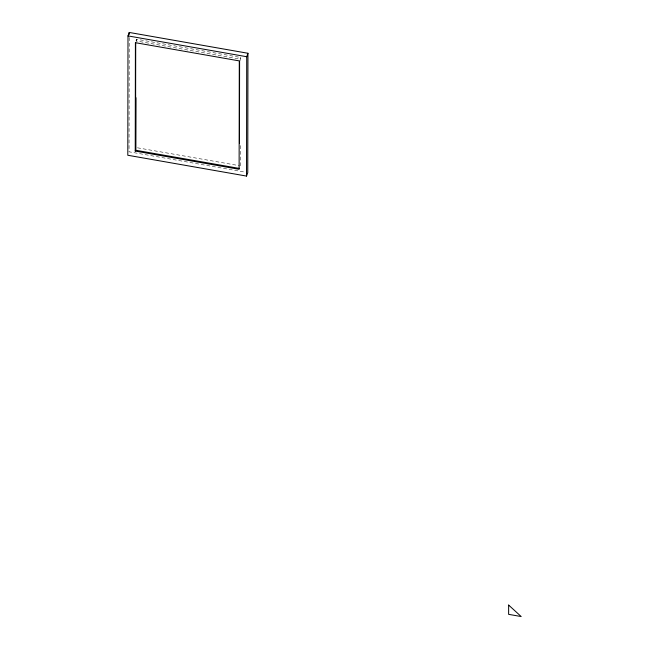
<?xml version="1.0" encoding="UTF-8"?>
<svg xmlns="http://www.w3.org/2000/svg" width="649" height="649" viewBox="0 0 649 649"><rect width="100%" height="100%" fill="white"/><g stroke="black" fill="none" stroke-linecap="round" stroke-linejoin="round"><path stroke-width="0.49" stroke-dasharray="3.25 2.43" d="M129.224 37.504L129.037 151.801L244.77 172.099M136.639 41.252L136.639 39.224L240.519 57.445L240.519 60.479M240.349 165.844L240.39 143.559M136.639 39.224L136.022 40.952L239.903 59.164L240.519 57.445M137.458 147.802L239.359 165.673"/><path stroke-width="0.97" d="M127.991 35.906L127.804 155.257L246.523 176.074L247.764 172.626L247.95 53.267L129.232 32.45L127.991 35.906L246.717 56.723L246.523 176.074M129.224 34.47L129.232 32.45M135.235 151.087L135.406 42.68L239.286 60.892L239.116 169.3L135.235 151.087L135.852 149.359L135.933 97.691M135.714 42.826L135.544 150.219L239.424 168.432M239.465 143.105L239.595 61.047M246.717 56.723L247.95 53.267M508.646 605.079L508.629 614.343L521.196 616.55L508.646 605.079"/></g></svg>
